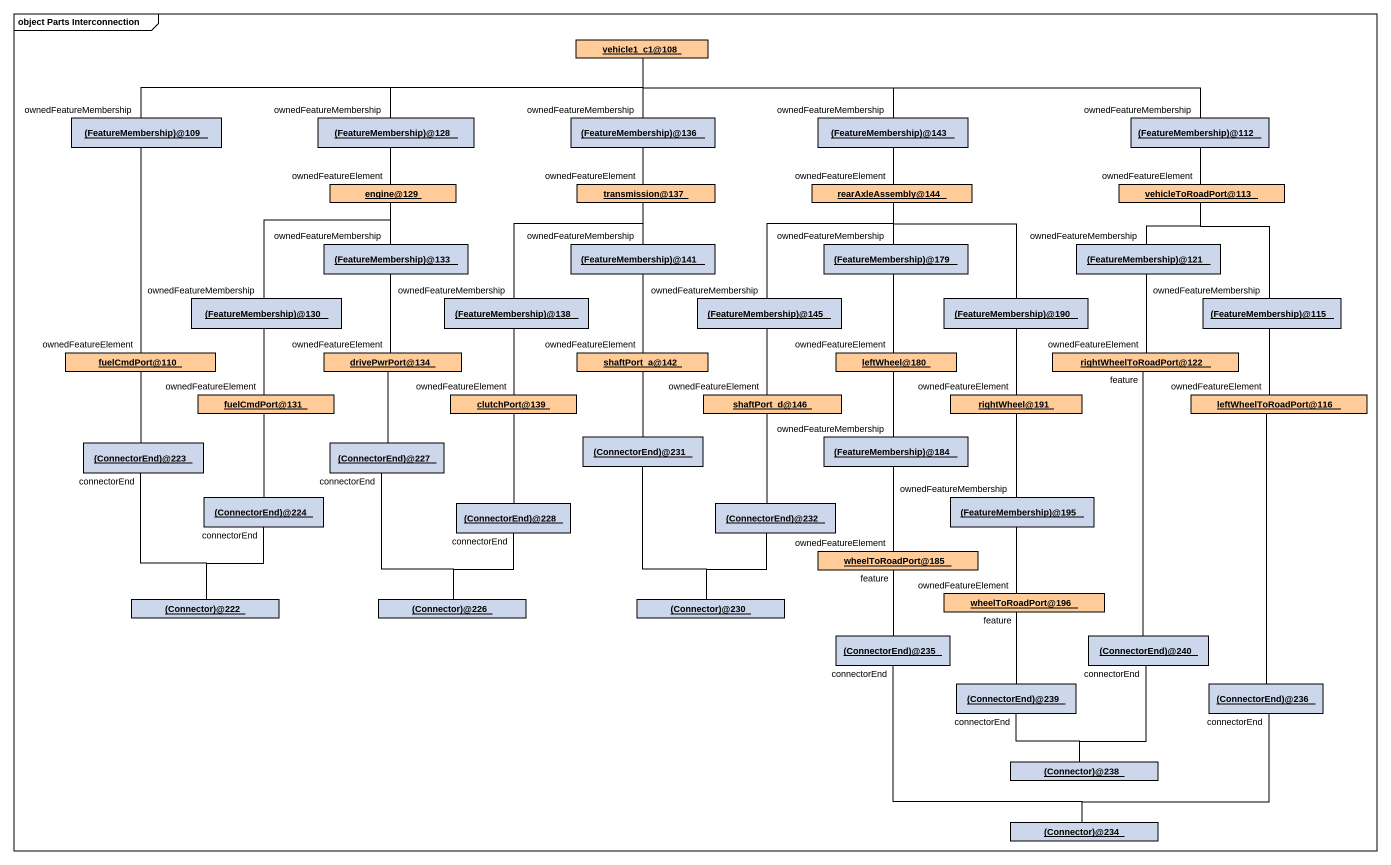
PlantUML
@startuml
mainframe object Parts Interconnection
hide circle
hide empty members
object "vehicle1_c1@108" as vehicle1_c1_108 #FFCC99
object "(FeatureMembership)@109" as FeatureMembership_109 #CDD7EB
object "(FeatureMembership)@128" as FeatureMembership_128 #CDD7EB
object "(FeatureMembership)@136" as FeatureMembership_136 #CDD7EB
object "(FeatureMembership)@143" as FeatureMembership_143 #CDD7EB
object "(FeatureMembership)@112" as FeatureMembership_112 #CDD7EB
object "engine@129" as engine_129 #FFCC99
object "transmission@137" as transmission_137 #FFCC99
object "rearAxleAssembly@144" as rearAxleAssembly_144 #FFCC99
object "vehicleToRoadPort@113" as vehicleToRoadPort_113 #FFCC99
object "(FeatureMembership)@133" as FeatureMembership_133 #CDD7EB
object "(FeatureMembership)@141" as FeatureMembership_141 #CDD7EB
object "(FeatureMembership)@179" as FeatureMembership_179 #CDD7EB
object "(FeatureMembership)@121" as FeatureMembership_121 #CDD7EB
object "(FeatureMembership)@130" as FeatureMembership_130 #CDD7EB
object "(FeatureMembership)@138" as FeatureMembership_138 #CDD7EB
object "(FeatureMembership)@145" as FeatureMembership_145 #CDD7EB
object "(FeatureMembership)@190" as FeatureMembership_190 #CDD7EB
object "(FeatureMembership)@115" as FeatureMembership_115 #CDD7EB
object "fuelCmdPort@110" as fuelCmdPort_110 #FFCC99
object "drivePwrPort@134" as drivePwrPort_134 #FFCC99
object "shaftPort_a@142" as shaftPort_a_142 #FFCC99
object "leftWheel@180" as leftWheel_180 #FFCC99
object "rightWheelToRoadPort@122" as rightWheelToRoadPort_122 #FFCC99
object "fuelCmdPort@131" as fuelCmdPort_131 #FFCC99
object "clutchPort@139" as clutchPort_139 #FFCC99
object "shaftPort_d@146" as shaftPort_d_146 #FFCC99
object "rightWheel@191" as rightWheel_191 #FFCC99
object "leftWheelToRoadPort@116" as leftWheelToRoadPort_116 #FFCC99
object "(ConnectorEnd)@223" as ConnectorEnd_223 #CDD7EB
object "(ConnectorEnd)@227" as ConnectorEnd_227 #CDD7EB
object "(ConnectorEnd)@231" as ConnectorEnd_231 #CDD7EB
object "(FeatureMembership)@184" as FeatureMembership_184 #CDD7EB
object "(ConnectorEnd)@224" as ConnectorEnd_224 #CDD7EB
object "(ConnectorEnd)@228" as ConnectorEnd_228 #CDD7EB
object "(ConnectorEnd)@232" as ConnectorEnd_232 #CDD7EB
object "(FeatureMembership)@195" as FeatureMembership_195 #CDD7EB
object "wheelToRoadPort@185" as wheelToRoadPort_185 #FFCC99
object "(Connector)@222" as Connector_222 #CDD7EB
object "(Connector)@226" as Connector_226 #CDD7EB
object "(Connector)@230" as Connector_230 #CDD7EB
object "wheelToRoadPort@196" as wheelToRoadPort_196 #FFCC99
object "(ConnectorEnd)@235" as ConnectorEnd_235 #CDD7EB
object "(ConnectorEnd)@240" as ConnectorEnd_240 #CDD7EB
object "(ConnectorEnd)@239" as ConnectorEnd_239 #CDD7EB
object "(ConnectorEnd)@236" as ConnectorEnd_236 #CDD7EB
object "(Connector)@238" as Connector_238 #CDD7EB
object "(Connector)@234" as Connector_234 #CDD7EB
vehicle1_c1_108 -left- FeatureMembership_109 : ownedFeatureMembership
vehicle1_c1_108 -left- FeatureMembership_128 : ownedFeatureMembership
vehicle1_c1_108 -- FeatureMembership_136 : ownedFeatureMembership
vehicle1_c1_108 -right- FeatureMembership_143 : ownedFeatureMembership
vehicle1_c1_108 -right- FeatureMembership_112 : ownedFeatureMembership
FeatureMembership_109 -- fuelCmdPort_110 : ownedFeatureElement
FeatureMembership_128 -- engine_129 : ownedFeatureElement
FeatureMembership_136 -- transmission_137 : ownedFeatureElement
FeatureMembership_143 -- rearAxleAssembly_144 : ownedFeatureElement
FeatureMembership_112 -- vehicleToRoadPort_113 : ownedFeatureElement
engine_129 -- FeatureMembership_133 : ownedFeatureMembership
engine_129 -- FeatureMembership_130 : ownedFeatureMembership
transmission_137 -- FeatureMembership_141 : ownedFeatureMembership
transmission_137 -- FeatureMembership_138 : ownedFeatureMembership
rearAxleAssembly_144 -- FeatureMembership_179 : ownedFeatureMembership
rearAxleAssembly_144 -- FeatureMembership_145 : ownedFeatureMembership
rearAxleAssembly_144 -- FeatureMembership_190
vehicleToRoadPort_113 -- FeatureMembership_121 : ownedFeatureMembership
vehicleToRoadPort_113 -- FeatureMembership_115 : ownedFeatureMembership
FeatureMembership_133 -- drivePwrPort_134 : ownedFeatureElement
FeatureMembership_141 -- shaftPort_a_142 : ownedFeatureElement
FeatureMembership_179 -- leftWheel_180 : ownedFeatureElement
FeatureMembership_121 -- rightWheelToRoadPort_122 : ownedFeatureElement
FeatureMembership_130 -- fuelCmdPort_131 : ownedFeatureElement
FeatureMembership_138 -- clutchPort_139 : ownedFeatureElement
FeatureMembership_145 -- shaftPort_d_146 : ownedFeatureElement
FeatureMembership_190 -- rightWheel_191 : ownedFeatureElement
FeatureMembership_115 -- leftWheelToRoadPort_116 : ownedFeatureElement
fuelCmdPort_110 -- ConnectorEnd_223
drivePwrPort_134 -- ConnectorEnd_227
shaftPort_a_142 -- ConnectorEnd_231
leftWheel_180 -- FeatureMembership_184 : ownedFeatureMembership
rightWheelToRoadPort_122 -- ConnectorEnd_240 : feature
fuelCmdPort_131 -- ConnectorEnd_224
clutchPort_139 -- ConnectorEnd_228
shaftPort_d_146 -- ConnectorEnd_232
rightWheel_191 -- FeatureMembership_195 : ownedFeatureMembership
leftWheelToRoadPort_116 -- ConnectorEnd_236
FeatureMembership_184 -- wheelToRoadPort_185 : ownedFeatureElement
FeatureMembership_195 -- wheelToRoadPort_196 : ownedFeatureElement
wheelToRoadPort_185 -- ConnectorEnd_235 : feature
Connector_222 -up- ConnectorEnd_223 : connectorEnd
Connector_222 -up- ConnectorEnd_224 : connectorEnd
Connector_226 -up- ConnectorEnd_227 : connectorEnd
Connector_226 -up- ConnectorEnd_228 : connectorEnd
Connector_230 -up- ConnectorEnd_231
Connector_230 -up- ConnectorEnd_232
wheelToRoadPort_196 -- ConnectorEnd_239 : feature
Connector_238 -up- ConnectorEnd_240 : connectorEnd
Connector_238 -up- ConnectorEnd_239 : connectorEnd
Connector_234 -up- ConnectorEnd_235 : connectorEnd
Connector_234 -up- ConnectorEnd_236 : connectorEnd
@enduml
